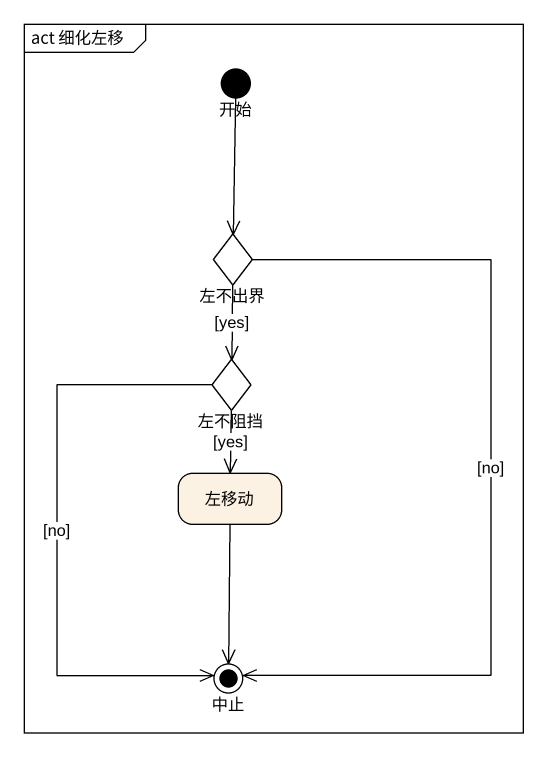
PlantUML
@startuml
mainframe act 细化左移
hide empty description
state 开始 <<start>>
state 左不出界 <<choice>>
state 左不阻挡 <<choice>>
state 左移动
state 中止 <<end>>
开始 --> 左不出界
左不出界 --> 左不阻挡 : [yes]
左不出界 --> 中止 : [no]
左不阻挡 --> 左移动 : [yes]
左不阻挡 --> 中止 : [no]
左移动 --> 中止
@enduml
